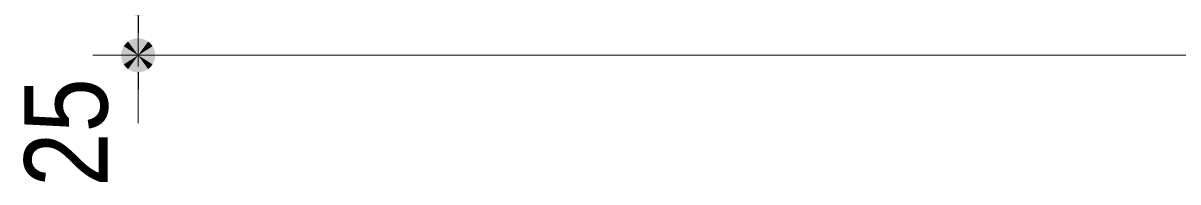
# Model space of a CAD drawing. Units: millimetres, scale not verified. Extents: x -6062 to 6062, y -3045 to 3045.
# Drawn here: x -4902 to -4393, y -1808 to -1738 of the extents above; entities that cross this region are included whole.
import ezdxf
from ezdxf.enums import TextEntityAlignment as Align

# ---------------------------------------------------------------- set-up
doc = ezdxf.new("R2010")
doc.units = ezdxf.units.MM
doc.header["$LTSCALE"] = 20
doc.layers.add('0-3_2寸法-1', color=7, linetype='Continuous', lineweight=15)
doc.layers.add('0-4_0', color=7, linetype='Continuous', lineweight=25)
doc.styles.add('ＭＳ Ｐゴシック', font='')
doc.styles.get('ＭＳ Ｐゴシック').set_extended_font_data('MS PGothic')

# ---------------------------------------------------------------- blocks, each defined once
blk = doc.blocks.new('_Dot')
at = {"layer": '0-4_0'}
blk.add_line((-10, 0), (-20, 0), dxfattribs=at)
for points in [[(0, 0), (-8.09, 5.88), (-7.29, 6.85)], [(0, 0), (-7.29, 6.85), (-6.37, 7.71)], [(0, 0), (-6.37, 7.71), (-5.36, 8.44)], [(0, 0), (-5.36, 8.44), (-4.26, 9.05)], [(0, 0), (-4.26, 9.05), (-3.09, 9.51)], [(0, 0), (-3.09, 9.51), (-1.87, 9.82)], [(0, 0), (-1.87, 9.82), (-0.63, 9.98)], [(0, 0), (-0.63, 9.98), (0.63, 9.98)], [(0, 0), (0.63, 9.98), (1.87, 9.82)], [(0, 0), (1.87, 9.82), (3.09, 9.51)], [(0, 0), (3.09, 9.51), (4.26, 9.05)], [(0, 0), (4.26, 9.05), (5.36, 8.44)], [(0, 0), (5.36, 8.44), (6.37, 7.71)], [(0, 0), (6.37, 7.71), (7.29, 6.85)], [(0, 0), (7.29, 6.85), (8.09, 5.88)], [(0, 0), (-10, 0), (-9.92, 1.25)], [(0, 0), (-9.92, -1.25), (-10, 0)], [(0, 0), (-9.92, 1.25), (-9.69, 2.49)], [(0, 0), (-9.69, -2.49), (-9.92, -1.25)], [(0, 0), (-9.69, 2.49), (-9.3, 3.68)], [(0, 0), (-9.3, -3.68), (-9.69, -2.49)], [(0, 0), (-9.3, 3.68), (-8.76, 4.82)], [(0, 0), (-8.76, -4.82), (-9.3, -3.68)], [(0, 0), (-8.76, 4.82), (-8.09, 5.88)], [(0, 0), (-8.09, -5.88), (-8.76, -4.82)], [(0, 0), (-7.29, -6.85), (-8.09, -5.88)], [(0, 0), (-6.37, -7.71), (-7.29, -6.85)], [(0, 0), (-5.36, -8.44), (-6.37, -7.71)], [(0, 0), (-4.26, -9.05), (-5.36, -8.44)], [(0, 0), (-3.09, -9.51), (-4.26, -9.05)], [(0, 0), (-1.87, -9.82), (-3.09, -9.51)], [(0, 0), (-0.63, -9.98), (-1.87, -9.82)], [(0, 0), (0.63, -9.98), (-0.63, -9.98)], [(0, 0), (8.09, 5.88), (8.76, 4.82)], [(0, 0), (8.76, 4.82), (9.3, 3.68)], [(0, 0), (9.3, 3.68), (9.69, 2.49)], [(0, 0), (9.69, 2.49), (9.92, 1.25)], [(0, 0), (9.92, 1.25), (10, 0)], [(0, 0), (1.87, -9.82), (0.63, -9.98)], [(0, 0), (3.09, -9.51), (1.87, -9.82)], [(0, 0), (4.26, -9.05), (3.09, -9.51)], [(0, 0), (5.36, -8.44), (4.26, -9.05)], [(0, 0), (6.37, -7.71), (5.36, -8.44)], [(0, 0), (7.29, -6.85), (6.37, -7.71)], [(0, 0), (8.09, -5.88), (7.29, -6.85)], [(0, 0), (8.76, -4.82), (8.09, -5.88)], [(0, 0), (9.3, -3.68), (8.76, -4.82)], [(0, 0), (9.69, -2.49), (9.3, -3.68)], [(0, 0), (9.92, -1.25), (9.69, -2.49)], [(0, 0), (10, 0), (9.92, -1.25)]]:
    blk.add_solid(points, dxfattribs=at)

msp = doc.modelspace()

# ---------------------------------------------------------------- linework, layer by layer
at = {"layer": '0-3_2寸法-1'}
for p, q in [((-4851.5, -1752), (-4851.5, -1727)), ((-4851.5, -1742.01), (-4851.5, -1757.01)), ((-4321.5, -1752), (-4871.5, -1752)), ((-4851.5, -1767.01), (-4851.5, -1782.01))]:
    msp.add_line(p, q, dxfattribs=at)

# ---------------------------------------------------------------- block references
at = {"layer": '0-3_2寸法-1', "xscale": 0.7503418, "yscale": 0.7503418, "rotation": 90}
for p in [(-4851.5, -1727), (-4851.5, -1752)]:
    msp.add_blockref('_Dot', p, dxfattribs=at)

# ---------------------------------------------------------------- texts
at = {"layer": '0-3_2寸法-1', "style": 'ＭＳ Ｐゴシック', "width": 0.9}
msp.add_text('25', height=36.66, rotation=90, dxfattribs=at).set_placement((-4853.98, -1810.09), align=Align.BOTTOM_LEFT)

doc.saveas('drawing.dxf')
